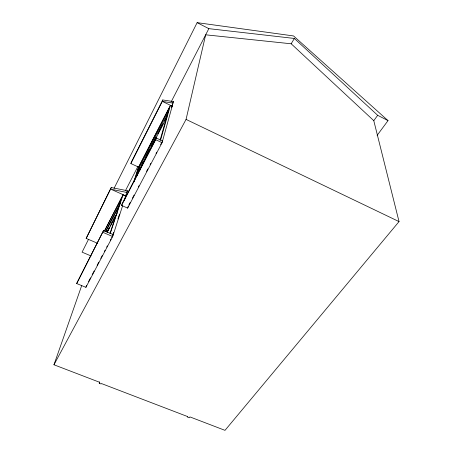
<?xml version="1.0" encoding="UTF-8"?>
<svg xmlns="http://www.w3.org/2000/svg" width="453" height="453" viewBox="0 0 453 453"><rect width="100%" height="100%" fill="white"/><g stroke="black" fill="none" stroke-linecap="round" stroke-linejoin="round"><path stroke-width="0.68" d="M99.247 383.272L99.807 382.355L53.964 364.778L186.064 119.405L205.662 34.813L291.177 43.782L373.782 120.668L399.036 221.596L225.005 430.35L189.932 416.907L189.28 417.757L187.48 417.066L187.808 416.641L101.393 383.527L101.11 383.985L99.247 383.272L99.615 381.907M161.914 142.191L162.57 140.945L156.206 137.961L122.202 203.556L121.591 205.441L127.627 208.114L162.083 142.695L172.174 106.251L170.385 105.39L138.267 167.678L133.59 182.497M173.414 101.574L172.151 106.138L162.316 101.398L162.757 99.96L173.414 101.574L172.769 102.825M160.073 140.266L169.167 108.159L138.811 167.004L134.173 181.749M160.611 140.028L170.385 105.39M121.591 205.441L155.69 139.7L156.206 137.961M139.881 170.22L140.707 167.542L166.959 116.88M137.208 175.113L139.717 167.089L140.707 167.542M127.627 208.114L128.216 206.223M136.795 176.047L139.518 167.327L168.833 110.753M111.636 237.734L113.29 234.603L103.612 230.424L76.67 283.533L85.906 287.332L112.667 236.534L122.735 205.373M124.235 200.719L125.736 196.07L123.006 194.852L104.433 230.962M125.124 197.112L127.423 190.747L111.279 187.531L86.161 238.408L97.429 243.221M112.939 234.394L113.595 232.372M117.95 218.918L119.479 214.212M109.909 233.669L121.919 197.321L104.479 231.217M110.317 233.323L123.006 194.852M138.963 167.265L130.872 163.567L131.404 161.987L162.757 99.96M85.906 287.332L86.585 285.333M76.67 283.533L103.612 230.424M53.964 364.778L81.653 285.735M111.279 187.531L86.161 238.408M88.426 239.518L82.084 252.162L91.07 255.956M114.094 188.306L197.134 22.65L293.538 35.946L388.028 120.617L377.117 135.379M130.872 163.567L162.316 101.398L172.984 103.125M125.543 190.487L137.82 166.636M171.092 101.982L208.833 28.652L294.359 38.454L377.672 115.305L388.028 120.617M105.583 231.693L120.792 202.219M105.651 231.693L120.424 203.063M126.461 192.61L127.423 190.747M171.902 105.94L172.553 104.683M142.463 163.471L143.108 162.225M146.982 154.745L149.564 149.762M151.5 146.019L153.114 142.905M154.728 139.79L156.019 137.299M159.241 131.064L160.855 127.95M161.5 126.704L162.146 125.458M107.021 232.072L109.609 227.078M111.223 223.958L112.837 220.838M113.488 219.586L115.102 216.466M141.914 164.682L143.216 162.168M145.164 158.403L149.722 149.603M151.998 145.209L156.228 137.038M157.854 133.895L163.063 123.845M164.688 120.702L165.991 118.188M171.523 107.508L172.174 106.251M107.072 232.106L109.649 227.134M110.294 225.894L115.119 216.574M107.197 232.361L117.185 213.091M128.867 204.977L130.181 202.491M132.469 198.142L134.105 195.033M138.358 186.947L139.014 185.707M146.54 171.41L147.848 168.924M150.136 164.569L150.792 163.329M156.025 153.38L156.681 152.14M160.605 144.677L161.262 143.437M88.567 281.573L90.543 277.819M92.191 274.688L94.167 270.928M97.135 265.294L98.782 262.162M100.759 258.403L102.412 255.271M104.388 251.517L105.045 250.26M106.693 247.128L107.355 245.877M110.322 240.243L110.979 238.991M291.177 43.782L294.359 38.454M373.782 120.668L377.672 115.305M126.863 192.485L110.702 189.144L125.77 195.866M102.95 232.344L112.667 236.534M138.811 167.004L139.518 167.327M155.69 139.7L162.083 142.695M186.064 119.405L399.036 221.596M197.134 22.65L208.833 28.652"/></g></svg>
